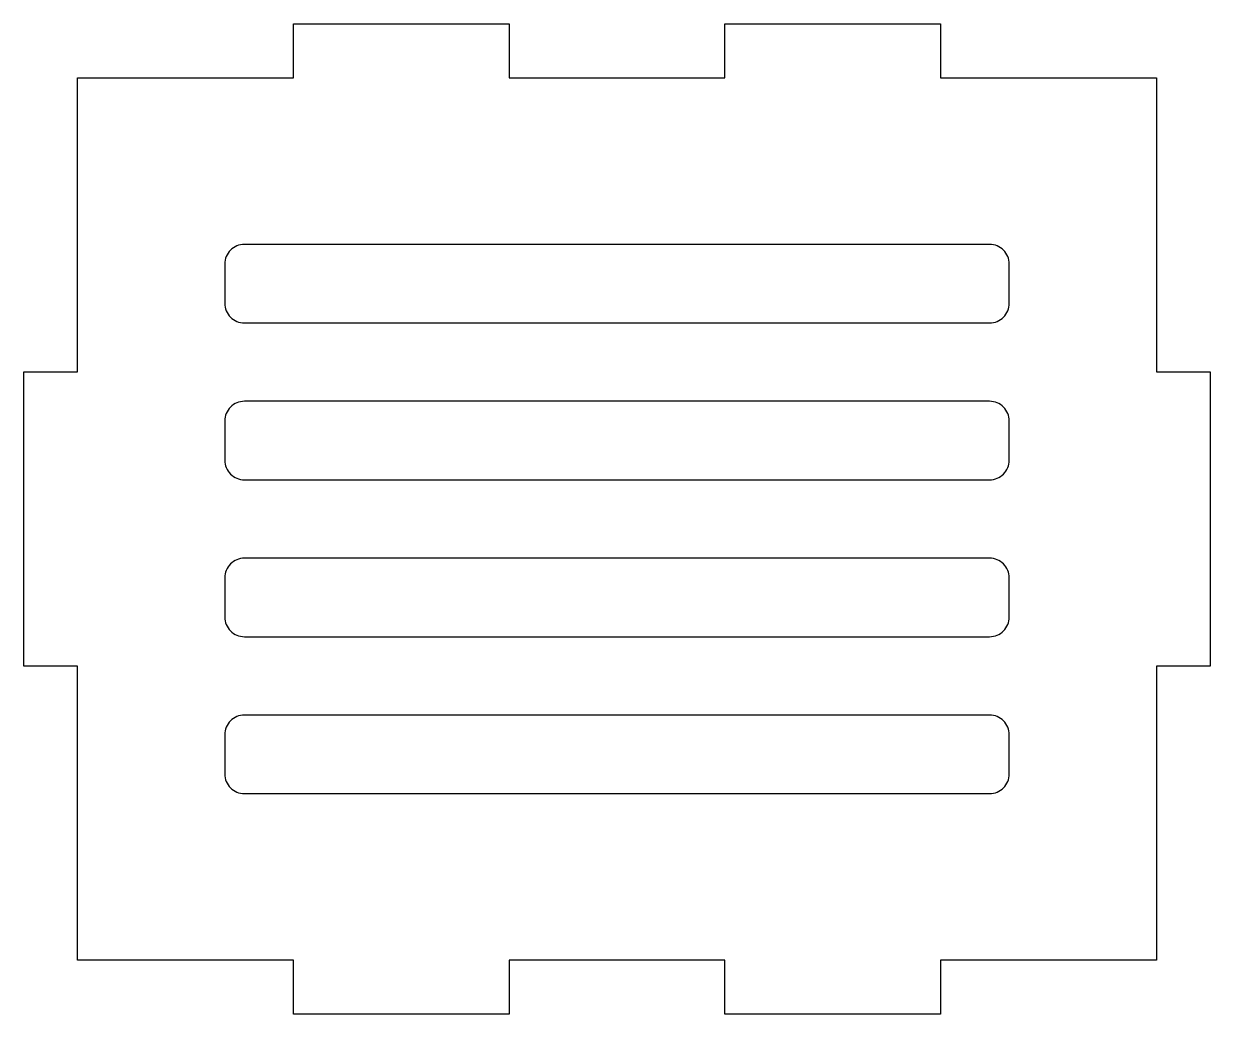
# Model space of a CAD drawing. Header units: millimetres. Extents: x -60 to 61, y -99 to 2.
import ezdxf

# ---------------------------------------------------------------- set-up
doc = ezdxf.new("R2010")
doc.units = ezdxf.units.MM
doc.layers.get('0').update_dxf_attribs({"linetype": 'CONTINUOUS'})

msp = doc.modelspace()

# ---------------------------------------------------------------- linework, layer by layer
msp.add_lwpolyline([(33, -3.5), (55, -3.5), (55, -33.5), (60.5, -33.5), (60.5, -63.5), (55, -63.5), (55, -93.5), (33, -93.5), (33, -99), (11, -99), (11, -93.5), (-11, -93.5), (-11, -99), (-33, -99), (-33, -93.5), (-55, -93.5), (-55, -63.5), (-60.5, -63.5), (-60.5, -33.5), (-55, -33.5), (-55, -3.5), (-33, -3.5), (-33, 2), (-11, 2), (-11, -3.5), (11, -3.5), (11, 2), (33, 2)], close=True)
for points in [[(-40, -22.5), (-40, -26.5, 0.414214), (-38, -28.5), (38, -28.5, 0.414214), (40, -26.5), (40, -22.5, 0.414214), (38, -20.5), (-38, -20.5, 0.414214)], [(-40, -38.5), (-40, -42.5, 0.414214), (-38, -44.5), (38, -44.5, 0.414214), (40, -42.5), (40, -38.5, 0.414214), (38, -36.5), (-38, -36.5, 0.414214)], [(-40, -54.5), (-40, -58.5, 0.414214), (-38, -60.5), (38, -60.5, 0.414214), (40, -58.5), (40, -54.5, 0.414214), (38, -52.5), (-38, -52.5, 0.414214)], [(-40, -70.5), (-40, -74.5, 0.414214), (-38, -76.5), (38, -76.5, 0.414214), (40, -74.5), (40, -70.5, 0.414214), (38, -68.5), (-38, -68.5, 0.414214)]]:
    msp.add_lwpolyline(points, format="xyb", close=True)

doc.saveas('drawing.dxf')
